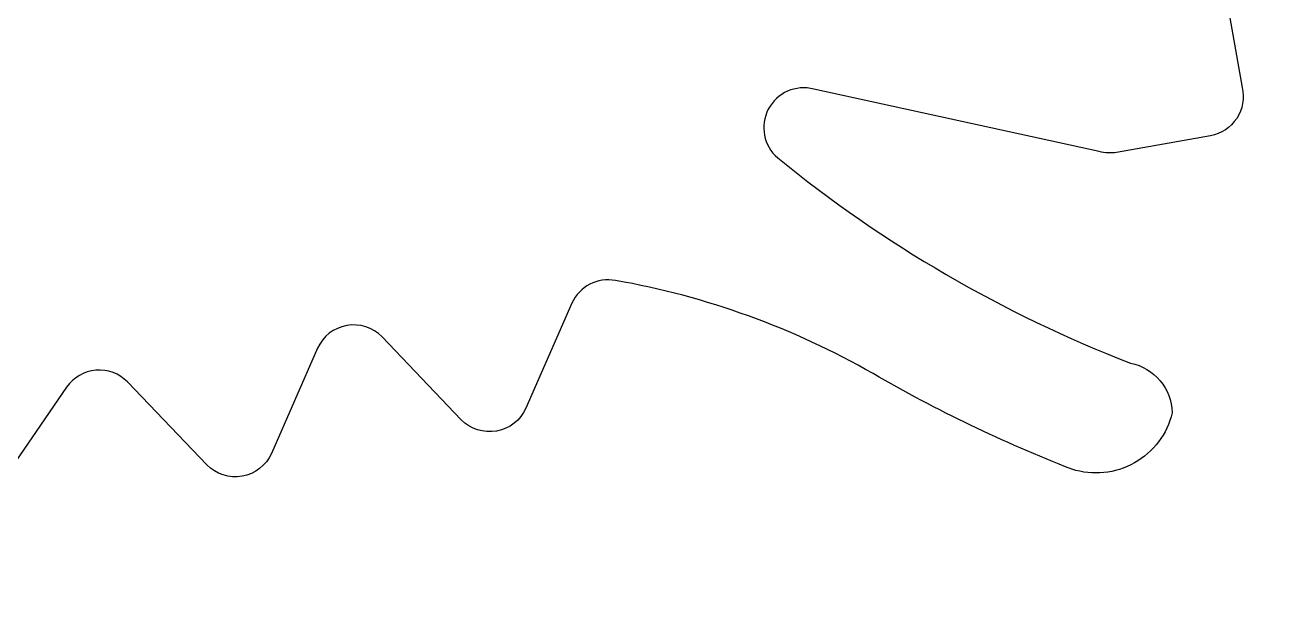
# Model space of a CAD drawing. Header units: millimetres. Extents: x -65527 to 8894748, y -37603 to 223697.
# Drawn here: x -29272.06 to -29262.4, y 101528.22 to 101532.62 of the extents above; entities that cross this region are included whole.
import ezdxf

# ---------------------------------------------------------------- set-up
doc = ezdxf.new("R2010")
doc.units = ezdxf.units.MM
doc.header["$LTSCALE"] = 10
doc.layers.add('Архитектура', color=251, linetype='Continuous')

msp = doc.modelspace()

# ---------------------------------------------------------------- linework, layer by layer
at = {"layer": 'Архитектура', "lineweight": 25, "transparency": 33554684}
msp.add_lwpolyline([(-29263.9778, 101539.222), (-29262.7224, 101532.139, -0.430028), (-29262.9662, 101531.7683), (-29263.6865, 101531.6406, -0.109814), (-29263.8183, 101531.6463), (-29266.0082, 101532.1249, 0.800036), (-29266.284, 101531.5981, 0.079083), (-29263.5793, 101530.0252, -0.348803), (-29263.2589, 101529.6441, -0.436125), (-29264.029, 101529.212, -0.038423), (-29265.5531, 101529.9445, 0.086853), (-29267.5285, 101530.6584, 0.346763), (-29267.8633, 101530.4844), (-29268.2158, 101529.6789, -0.527877), (-29268.7114, 101529.5911), (-29269.3193, 101530.2263, 0.527877), (-29269.8149, 101530.1385), (-29270.1674, 101529.333, -0.527877), (-29270.663, 101529.2452), (-29271.2709, 101529.8804, 0.469739), (-29271.7385, 101529.8418), (-29272.7947, 101528.3024, -0.667984)], format="xyb", dxfattribs=at)
msp.add_lwpolyline([(-29263.9778, 101539.222), (-29262.7224, 101532.139, -0.430028), (-29262.9662, 101531.7683), (-29263.6865, 101531.6406, -0.109814), (-29263.8183, 101531.6463), (-29266.0082, 101532.1249, 0.800036), (-29266.284, 101531.5981, 0.079083), (-29263.5793, 101530.0252, -0.348803), (-29263.2589, 101529.6441, -0.436125), (-29264.029, 101529.212, -0.038423), (-29265.5531, 101529.9445, 0.086853), (-29267.5285, 101530.6584, 0.346763), (-29267.8633, 101530.4844), (-29268.2158, 101529.6789, -0.527877), (-29268.7114, 101529.5911), (-29269.3193, 101530.2263, 0.527877), (-29269.8149, 101530.1385), (-29270.1674, 101529.333, -0.527877), (-29270.663, 101529.2452), (-29271.2709, 101529.8804, 0.469739), (-29271.7385, 101529.8418), (-29272.7947, 101528.3024, -0.667984)], format="xyb", dxfattribs=at)
msp.add_lwpolyline([(-29263.9778, 101539.222), (-29262.7224, 101532.139, -0.430028), (-29262.9662, 101531.7683), (-29263.6865, 101531.6406, -0.109814), (-29263.8183, 101531.6463), (-29266.0082, 101532.1249, 0.800036), (-29266.284, 101531.5981, 0.079083), (-29263.5793, 101530.0252, -0.348803), (-29263.2589, 101529.6441, -0.436125), (-29264.029, 101529.212, -0.038423), (-29265.5531, 101529.9445, 0.086853), (-29267.5285, 101530.6584, 0.346763), (-29267.8633, 101530.4844), (-29268.2158, 101529.6789, -0.527877), (-29268.7114, 101529.5911), (-29269.3193, 101530.2263, 0.527877), (-29269.8149, 101530.1385), (-29270.1674, 101529.333, -0.527877), (-29270.663, 101529.2452), (-29271.2709, 101529.8804, 0.469739), (-29271.7385, 101529.8418), (-29272.7947, 101528.3024, -0.667984)], format="xyb", dxfattribs=at)
msp.add_lwpolyline([(-29263.9778, 101539.222), (-29262.7224, 101532.139, -0.430028), (-29262.9662, 101531.7683), (-29263.6865, 101531.6406, -0.109814), (-29263.8183, 101531.6463), (-29266.0082, 101532.1249, 0.800036), (-29266.284, 101531.5981, 0.079083), (-29263.5793, 101530.0252, -0.348803), (-29263.2589, 101529.6441, -0.436125), (-29264.029, 101529.212, -0.038423), (-29265.5531, 101529.9445, 0.086853), (-29267.5285, 101530.6584, 0.346763), (-29267.8633, 101530.4844), (-29268.2158, 101529.6789, -0.527877), (-29268.7114, 101529.5911), (-29269.3193, 101530.2263, 0.527877), (-29269.8149, 101530.1385), (-29270.1674, 101529.333, -0.527877), (-29270.663, 101529.2452), (-29271.2709, 101529.8804, 0.469739), (-29271.7385, 101529.8418), (-29272.7947, 101528.3024, -0.667984)], format="xyb", dxfattribs=at)
msp.add_lwpolyline([(-29263.9778, 101539.222), (-29262.7224, 101532.139, -0.430028), (-29262.9662, 101531.7683), (-29263.6865, 101531.6406, -0.109814), (-29263.8183, 101531.6463), (-29266.0082, 101532.1249, 0.800036), (-29266.284, 101531.5981, 0.079083), (-29263.5793, 101530.0252, -0.348803), (-29263.2589, 101529.6441, -0.436125), (-29264.029, 101529.212, -0.038423), (-29265.5531, 101529.9445, 0.086853), (-29267.5285, 101530.6584, 0.346763), (-29267.8633, 101530.4844), (-29268.2158, 101529.6789, -0.527877), (-29268.7114, 101529.5911), (-29269.3193, 101530.2263, 0.527877), (-29269.8149, 101530.1385), (-29270.1674, 101529.333, -0.527877), (-29270.663, 101529.2452), (-29271.2709, 101529.8804, 0.469739), (-29271.7385, 101529.8418), (-29272.7947, 101528.3024, -0.667984)], format="xyb", dxfattribs=at)
msp.add_lwpolyline([(-29263.9778, 101539.222), (-29262.7224, 101532.139, -0.430028), (-29262.9662, 101531.7683), (-29263.6865, 101531.6406, -0.109814), (-29263.8183, 101531.6463), (-29266.0082, 101532.1249, 0.800036), (-29266.284, 101531.5981, 0.079083), (-29263.5793, 101530.0252, -0.348803), (-29263.2589, 101529.6441, -0.436125), (-29264.029, 101529.212, -0.038423), (-29265.5531, 101529.9445, 0.086853), (-29267.5285, 101530.6584, 0.346763), (-29267.8633, 101530.4844), (-29268.2158, 101529.6789, -0.527877), (-29268.7114, 101529.5911), (-29269.3193, 101530.2263, 0.527877), (-29269.8149, 101530.1385), (-29270.1674, 101529.333, -0.527877), (-29270.663, 101529.2452), (-29271.2709, 101529.8804, 0.469739), (-29271.7385, 101529.8418), (-29272.7947, 101528.3024, -0.667984)], format="xyb", dxfattribs=at)
msp.add_lwpolyline([(-29263.9778, 101539.222), (-29262.7224, 101532.139, -0.430028), (-29262.9662, 101531.7683), (-29263.6865, 101531.6406, -0.109814), (-29263.8183, 101531.6463), (-29266.0082, 101532.1249, 0.800036), (-29266.284, 101531.5981, 0.079083), (-29263.5793, 101530.0252, -0.348803), (-29263.2589, 101529.6441, -0.436125), (-29264.029, 101529.212, -0.038423), (-29265.5531, 101529.9445, 0.086853), (-29267.5285, 101530.6584, 0.346763), (-29267.8633, 101530.4844), (-29268.2158, 101529.6789, -0.527877), (-29268.7114, 101529.5911), (-29269.3193, 101530.2263, 0.527877), (-29269.8149, 101530.1385), (-29270.1674, 101529.333, -0.527877), (-29270.663, 101529.2452), (-29271.2709, 101529.8804, 0.469739), (-29271.7385, 101529.8418), (-29272.7947, 101528.3024, -0.667984)], format="xyb", dxfattribs=at)
msp.add_lwpolyline([(-29263.9778, 101539.222), (-29262.7224, 101532.139, -0.430028), (-29262.9662, 101531.7683), (-29263.6865, 101531.6406, -0.109814), (-29263.8183, 101531.6463), (-29266.0082, 101532.1249, 0.800036), (-29266.284, 101531.5981, 0.079083), (-29263.5793, 101530.0252, -0.348803), (-29263.2589, 101529.6441, -0.436125), (-29264.029, 101529.212, -0.038423), (-29265.5531, 101529.9445, 0.086853), (-29267.5285, 101530.6584, 0.346763), (-29267.8633, 101530.4844), (-29268.2158, 101529.6789, -0.527877), (-29268.7114, 101529.5911), (-29269.3193, 101530.2263, 0.527877), (-29269.8149, 101530.1385), (-29270.1674, 101529.333, -0.527877), (-29270.663, 101529.2452), (-29271.2709, 101529.8804, 0.469739), (-29271.7385, 101529.8418), (-29272.7947, 101528.3024, -0.667984)], format="xyb", dxfattribs=at)
msp.add_lwpolyline([(-29263.9778, 101539.222), (-29262.7224, 101532.139, -0.430028), (-29262.9662, 101531.7683), (-29263.6865, 101531.6406, -0.109814), (-29263.8183, 101531.6463), (-29266.0082, 101532.1249, 0.800036), (-29266.284, 101531.5981, 0.079083), (-29263.5793, 101530.0252, -0.348803), (-29263.2589, 101529.6441, -0.436125), (-29264.029, 101529.212, -0.038423), (-29265.5531, 101529.9445, 0.086853), (-29267.5285, 101530.6584, 0.346763), (-29267.8633, 101530.4844), (-29268.2158, 101529.6789, -0.527877), (-29268.7114, 101529.5911), (-29269.3193, 101530.2263, 0.527877), (-29269.8149, 101530.1385), (-29270.1674, 101529.333, -0.527877), (-29270.663, 101529.2452), (-29271.2709, 101529.8804, 0.469739), (-29271.7385, 101529.8418), (-29272.7947, 101528.3024, -0.667984)], format="xyb", dxfattribs=at)
msp.add_lwpolyline([(-29263.9778, 101539.222), (-29262.7224, 101532.139, -0.430028), (-29262.9662, 101531.7683), (-29263.6865, 101531.6406, -0.109814), (-29263.8183, 101531.6463), (-29266.0082, 101532.1249, 0.800036), (-29266.284, 101531.5981, 0.079083), (-29263.5793, 101530.0252, -0.348803), (-29263.2589, 101529.6441, -0.436125), (-29264.029, 101529.212, -0.038423), (-29265.5531, 101529.9445, 0.086853), (-29267.5285, 101530.6584, 0.346763), (-29267.8633, 101530.4844), (-29268.2158, 101529.6789, -0.527877), (-29268.7114, 101529.5911), (-29269.3193, 101530.2263, 0.527877), (-29269.8149, 101530.1385), (-29270.1674, 101529.333, -0.527877), (-29270.663, 101529.2452), (-29271.2709, 101529.8804, 0.469739), (-29271.7385, 101529.8418), (-29272.7947, 101528.3024, -0.667984)], format="xyb", dxfattribs=at)
msp.add_lwpolyline([(-29263.9778, 101539.222), (-29262.7224, 101532.139, -0.430028), (-29262.9662, 101531.7683), (-29263.6865, 101531.6406, -0.109814), (-29263.8183, 101531.6463), (-29266.0082, 101532.1249, 0.800036), (-29266.284, 101531.5981, 0.079083), (-29263.5793, 101530.0252, -0.348803), (-29263.2589, 101529.6441, -0.436125), (-29264.029, 101529.212, -0.038423), (-29265.5531, 101529.9445, 0.086853), (-29267.5285, 101530.6584, 0.346763), (-29267.8633, 101530.4844), (-29268.2158, 101529.6789, -0.527877), (-29268.7114, 101529.5911), (-29269.3193, 101530.2263, 0.527877), (-29269.8149, 101530.1385), (-29270.1674, 101529.333, -0.527877), (-29270.663, 101529.2452), (-29271.2709, 101529.8804, 0.469739), (-29271.7385, 101529.8418), (-29272.7947, 101528.3024, -0.667984)], format="xyb", dxfattribs=at)
msp.add_lwpolyline([(-29263.9778, 101539.222), (-29262.7224, 101532.139, -0.430028), (-29262.9662, 101531.7683), (-29263.6865, 101531.6406, -0.109814), (-29263.8183, 101531.6463), (-29266.0082, 101532.1249, 0.800036), (-29266.284, 101531.5981, 0.079083), (-29263.5793, 101530.0252, -0.348803), (-29263.2589, 101529.6441, -0.436125), (-29264.029, 101529.212, -0.038423), (-29265.5531, 101529.9445, 0.086853), (-29267.5285, 101530.6584, 0.346763), (-29267.8633, 101530.4844), (-29268.2158, 101529.6789, -0.527877), (-29268.7114, 101529.5911), (-29269.3193, 101530.2263, 0.527877), (-29269.8149, 101530.1385), (-29270.1674, 101529.333, -0.527877), (-29270.663, 101529.2452), (-29271.2709, 101529.8804, 0.469739), (-29271.7385, 101529.8418), (-29272.7947, 101528.3024, -0.667984)], format="xyb", dxfattribs=at)
msp.add_lwpolyline([(-29263.9778, 101539.222), (-29262.7224, 101532.139, -0.430028), (-29262.9662, 101531.7683), (-29263.6865, 101531.6406, -0.109814), (-29263.8183, 101531.6463), (-29266.0082, 101532.1249, 0.800036), (-29266.284, 101531.5981, 0.079083), (-29263.5793, 101530.0252, -0.348803), (-29263.2589, 101529.6441, -0.436125), (-29264.029, 101529.212, -0.038423), (-29265.5531, 101529.9445, 0.086853), (-29267.5285, 101530.6584, 0.346763), (-29267.8633, 101530.4844), (-29268.2158, 101529.6789, -0.527877), (-29268.7114, 101529.5911), (-29269.3193, 101530.2263, 0.527877), (-29269.8149, 101530.1385), (-29270.1674, 101529.333, -0.527877), (-29270.663, 101529.2452), (-29271.2709, 101529.8804, 0.469739), (-29271.7385, 101529.8418), (-29272.7947, 101528.3024, -0.667984)], format="xyb", dxfattribs=at)
msp.add_lwpolyline([(-29263.9778, 101539.222), (-29262.7224, 101532.139, -0.430028), (-29262.9662, 101531.7683), (-29263.6865, 101531.6406, -0.109814), (-29263.8183, 101531.6463), (-29266.0082, 101532.1249, 0.800036), (-29266.284, 101531.5981, 0.079083), (-29263.5793, 101530.0252, -0.348803), (-29263.2589, 101529.6441, -0.436125), (-29264.029, 101529.212, -0.038423), (-29265.5531, 101529.9445, 0.086853), (-29267.5285, 101530.6584, 0.346763), (-29267.8633, 101530.4844), (-29268.2158, 101529.6789, -0.527877), (-29268.7114, 101529.5911), (-29269.3193, 101530.2263, 0.527877), (-29269.8149, 101530.1385), (-29270.1674, 101529.333, -0.527877), (-29270.663, 101529.2452), (-29271.2709, 101529.8804, 0.469739), (-29271.7385, 101529.8418), (-29272.7947, 101528.3024, -0.667984)], format="xyb", dxfattribs=at)
msp.add_lwpolyline([(-29263.9778, 101539.222), (-29262.7224, 101532.139, -0.430028), (-29262.9662, 101531.7683), (-29263.6865, 101531.6406, -0.109814), (-29263.8183, 101531.6463), (-29266.0082, 101532.1249, 0.800036), (-29266.284, 101531.5981, 0.079083), (-29263.5793, 101530.0252, -0.348803), (-29263.2589, 101529.6441, -0.436125), (-29264.029, 101529.212, -0.038423), (-29265.5531, 101529.9445, 0.086853), (-29267.5285, 101530.6584, 0.346763), (-29267.8633, 101530.4844), (-29268.2158, 101529.6789, -0.527877), (-29268.7114, 101529.5911), (-29269.3193, 101530.2263, 0.527877), (-29269.8149, 101530.1385), (-29270.1674, 101529.333, -0.527877), (-29270.663, 101529.2452), (-29271.2709, 101529.8804, 0.469739), (-29271.7385, 101529.8418), (-29272.7947, 101528.3024, -0.667984)], format="xyb", dxfattribs=at)
msp.add_lwpolyline([(-29263.9778, 101539.222), (-29262.7224, 101532.139, -0.430028), (-29262.9662, 101531.7683), (-29263.6865, 101531.6406, -0.109814), (-29263.8183, 101531.6463), (-29266.0082, 101532.1249, 0.800036), (-29266.284, 101531.5981, 0.079083), (-29263.5793, 101530.0252, -0.348803), (-29263.2589, 101529.6441, -0.436125), (-29264.029, 101529.212, -0.038423), (-29265.5531, 101529.9445, 0.086853), (-29267.5285, 101530.6584, 0.346763), (-29267.8633, 101530.4844), (-29268.2158, 101529.6789, -0.527877), (-29268.7114, 101529.5911), (-29269.3193, 101530.2263, 0.527877), (-29269.8149, 101530.1385), (-29270.1674, 101529.333, -0.527877), (-29270.663, 101529.2452), (-29271.2709, 101529.8804, 0.469739), (-29271.7385, 101529.8418), (-29272.7947, 101528.3024, -0.667984)], format="xyb", dxfattribs=at)
msp.add_lwpolyline([(-29263.9778, 101539.222), (-29262.7224, 101532.139, -0.430028), (-29262.9662, 101531.7683), (-29263.6865, 101531.6406, -0.109814), (-29263.8183, 101531.6463), (-29266.0082, 101532.1249, 0.800036), (-29266.284, 101531.5981, 0.079083), (-29263.5793, 101530.0252, -0.348803), (-29263.2589, 101529.6441, -0.436125), (-29264.029, 101529.212, -0.038423), (-29265.5531, 101529.9445, 0.086853), (-29267.5285, 101530.6584, 0.346763), (-29267.8633, 101530.4844), (-29268.2158, 101529.6789, -0.527877), (-29268.7114, 101529.5911), (-29269.3193, 101530.2263, 0.527877), (-29269.8149, 101530.1385), (-29270.1674, 101529.333, -0.527877), (-29270.663, 101529.2452), (-29271.2709, 101529.8804, 0.469739), (-29271.7385, 101529.8418), (-29272.7947, 101528.3024, -0.667984)], format="xyb", dxfattribs=at)
msp.add_lwpolyline([(-29263.9778, 101539.222), (-29262.7224, 101532.139, -0.430028), (-29262.9662, 101531.7683), (-29263.6865, 101531.6406, -0.109814), (-29263.8183, 101531.6463), (-29266.0082, 101532.1249, 0.800036), (-29266.284, 101531.5981, 0.079083), (-29263.5793, 101530.0252, -0.348803), (-29263.2589, 101529.6441, -0.436125), (-29264.029, 101529.212, -0.038423), (-29265.5531, 101529.9445, 0.086853), (-29267.5285, 101530.6584, 0.346763), (-29267.8633, 101530.4844), (-29268.2158, 101529.6789, -0.527877), (-29268.7114, 101529.5911), (-29269.3193, 101530.2263, 0.527877), (-29269.8149, 101530.1385), (-29270.1674, 101529.333, -0.527877), (-29270.663, 101529.2452), (-29271.2709, 101529.8804, 0.469739), (-29271.7385, 101529.8418), (-29272.7947, 101528.3024, -0.667984)], format="xyb", dxfattribs=at)
msp.add_lwpolyline([(-29263.9778, 101539.222), (-29262.7224, 101532.139, -0.430028), (-29262.9662, 101531.7683), (-29263.6865, 101531.6406, -0.109814), (-29263.8183, 101531.6463), (-29266.0082, 101532.1249, 0.800036), (-29266.284, 101531.5981, 0.079083), (-29263.5793, 101530.0252, -0.348803), (-29263.2589, 101529.6441, -0.436125), (-29264.029, 101529.212, -0.038423), (-29265.5531, 101529.9445, 0.086853), (-29267.5285, 101530.6584, 0.346763), (-29267.8633, 101530.4844), (-29268.2158, 101529.6789, -0.527877), (-29268.7114, 101529.5911), (-29269.3193, 101530.2263, 0.527877), (-29269.8149, 101530.1385), (-29270.1674, 101529.333, -0.527877), (-29270.663, 101529.2452), (-29271.2709, 101529.8804, 0.469739), (-29271.7385, 101529.8418), (-29272.7947, 101528.3024, -0.667984)], format="xyb", dxfattribs=at)
msp.add_lwpolyline([(-29263.9778, 101539.222), (-29262.7224, 101532.139, -0.430028), (-29262.9662, 101531.7683), (-29263.6865, 101531.6406, -0.109814), (-29263.8183, 101531.6463), (-29266.0082, 101532.1249, 0.800036), (-29266.284, 101531.5981, 0.079083), (-29263.5793, 101530.0252, -0.348803), (-29263.2589, 101529.6441, -0.436125), (-29264.029, 101529.212, -0.038423), (-29265.5531, 101529.9445, 0.086853), (-29267.5285, 101530.6584, 0.346763), (-29267.8633, 101530.4844), (-29268.2158, 101529.6789, -0.527877), (-29268.7114, 101529.5911), (-29269.3193, 101530.2263, 0.527877), (-29269.8149, 101530.1385), (-29270.1674, 101529.333, -0.527877), (-29270.663, 101529.2452), (-29271.2709, 101529.8804, 0.469739), (-29271.7385, 101529.8418), (-29272.7947, 101528.3024, -0.667984)], format="xyb", dxfattribs=at)
msp.add_lwpolyline([(-29263.9778, 101539.222), (-29262.7224, 101532.139, -0.430028), (-29262.9662, 101531.7683), (-29263.6865, 101531.6406, -0.109814), (-29263.8183, 101531.6463), (-29266.0082, 101532.1249, 0.800036), (-29266.284, 101531.5981, 0.079083), (-29263.5793, 101530.0252, -0.348803), (-29263.2589, 101529.6441, -0.436125), (-29264.029, 101529.212, -0.038423), (-29265.5531, 101529.9445, 0.086853), (-29267.5285, 101530.6584, 0.346763), (-29267.8633, 101530.4844), (-29268.2158, 101529.6789, -0.527877), (-29268.7114, 101529.5911), (-29269.3193, 101530.2263, 0.527877), (-29269.8149, 101530.1385), (-29270.1674, 101529.333, -0.527877), (-29270.663, 101529.2452), (-29271.2709, 101529.8804, 0.469739), (-29271.7385, 101529.8418), (-29272.7947, 101528.3024, -0.667984)], format="xyb", dxfattribs=at)
msp.add_lwpolyline([(-29263.9778, 101539.222), (-29262.7224, 101532.139, -0.430028), (-29262.9662, 101531.7683), (-29263.6865, 101531.6406, -0.109814), (-29263.8183, 101531.6463), (-29266.0082, 101532.1249, 0.800036), (-29266.284, 101531.5981, 0.079083), (-29263.5793, 101530.0252, -0.348803), (-29263.2589, 101529.6441, -0.436125), (-29264.029, 101529.212, -0.038423), (-29265.5531, 101529.9445, 0.086853), (-29267.5285, 101530.6584, 0.346763), (-29267.8633, 101530.4844), (-29268.2158, 101529.6789, -0.527877), (-29268.7114, 101529.5911), (-29269.3193, 101530.2263, 0.527877), (-29269.8149, 101530.1385), (-29270.1674, 101529.333, -0.527877), (-29270.663, 101529.2452), (-29271.2709, 101529.8804, 0.469739), (-29271.7385, 101529.8418), (-29272.7947, 101528.3024, -0.667984)], format="xyb", dxfattribs=at)
msp.add_lwpolyline([(-29263.9778, 101539.222), (-29262.7224, 101532.139, -0.430028), (-29262.9662, 101531.7683), (-29263.6865, 101531.6406, -0.109814), (-29263.8183, 101531.6463), (-29266.0082, 101532.1249, 0.800036), (-29266.284, 101531.5981, 0.079083), (-29263.5793, 101530.0252, -0.348803), (-29263.2589, 101529.6441, -0.436125), (-29264.029, 101529.212, -0.038423), (-29265.5531, 101529.9445, 0.086853), (-29267.5285, 101530.6584, 0.346763), (-29267.8633, 101530.4844), (-29268.2158, 101529.6789, -0.527877), (-29268.7114, 101529.5911), (-29269.3193, 101530.2263, 0.527877), (-29269.8149, 101530.1385), (-29270.1674, 101529.333, -0.527877), (-29270.663, 101529.2452), (-29271.2709, 101529.8804, 0.469739), (-29271.7385, 101529.8418), (-29272.7947, 101528.3024, -0.667984)], format="xyb", dxfattribs=at)
msp.add_lwpolyline([(-29263.9778, 101539.222), (-29262.7224, 101532.139, -0.430028), (-29262.9662, 101531.7683), (-29263.6865, 101531.6406, -0.109814), (-29263.8183, 101531.6463), (-29266.0082, 101532.1249, 0.800036), (-29266.284, 101531.5981, 0.079083), (-29263.5793, 101530.0252, -0.348803), (-29263.2589, 101529.6441, -0.436125), (-29264.029, 101529.212, -0.038423), (-29265.5531, 101529.9445, 0.086853), (-29267.5285, 101530.6584, 0.346763), (-29267.8633, 101530.4844), (-29268.2158, 101529.6789, -0.527877), (-29268.7114, 101529.5911), (-29269.3193, 101530.2263, 0.527877), (-29269.8149, 101530.1385), (-29270.1674, 101529.333, -0.527877), (-29270.663, 101529.2452), (-29271.2709, 101529.8804, 0.469739), (-29271.7385, 101529.8418), (-29272.7947, 101528.3024, -0.667984)], format="xyb", dxfattribs=at)
msp.add_lwpolyline([(-29263.9778, 101539.222), (-29262.7224, 101532.139, -0.430028), (-29262.9662, 101531.7683), (-29263.6865, 101531.6406, -0.109814), (-29263.8183, 101531.6463), (-29266.0082, 101532.1249, 0.800036), (-29266.284, 101531.5981, 0.079083), (-29263.5793, 101530.0252, -0.348803), (-29263.2589, 101529.6441, -0.436125), (-29264.029, 101529.212, -0.038423), (-29265.5531, 101529.9445, 0.086853), (-29267.5285, 101530.6584, 0.346763), (-29267.8633, 101530.4844), (-29268.2158, 101529.6789, -0.527877), (-29268.7114, 101529.5911), (-29269.3193, 101530.2263, 0.527877), (-29269.8149, 101530.1385), (-29270.1674, 101529.333, -0.527877), (-29270.663, 101529.2452), (-29271.2709, 101529.8804, 0.469739), (-29271.7385, 101529.8418), (-29272.7947, 101528.3024, -0.667984)], format="xyb", dxfattribs=at)
msp.add_lwpolyline([(-29263.9778, 101539.222), (-29262.7224, 101532.139, -0.430028), (-29262.9662, 101531.7683), (-29263.6865, 101531.6406, -0.109814), (-29263.8183, 101531.6463), (-29266.0082, 101532.1249, 0.800036), (-29266.284, 101531.5981, 0.079083), (-29263.5793, 101530.0252, -0.348803), (-29263.2589, 101529.6441, -0.436125), (-29264.029, 101529.212, -0.038423), (-29265.5531, 101529.9445, 0.086853), (-29267.5285, 101530.6584, 0.346763), (-29267.8633, 101530.4844), (-29268.2158, 101529.6789, -0.527877), (-29268.7114, 101529.5911), (-29269.3193, 101530.2263, 0.527877), (-29269.8149, 101530.1385), (-29270.1674, 101529.333, -0.527877), (-29270.663, 101529.2452), (-29271.2709, 101529.8804, 0.469739), (-29271.7385, 101529.8418), (-29272.7947, 101528.3024, -0.667984)], format="xyb", dxfattribs=at)
msp.add_lwpolyline([(-29263.9778, 101539.222), (-29262.7224, 101532.139, -0.430028), (-29262.9662, 101531.7683), (-29263.6865, 101531.6406, -0.109814), (-29263.8183, 101531.6463), (-29266.0082, 101532.1249, 0.800036), (-29266.284, 101531.5981, 0.079083), (-29263.5793, 101530.0252, -0.348803), (-29263.2589, 101529.6441, -0.436125), (-29264.029, 101529.212, -0.038423), (-29265.5531, 101529.9445, 0.086853), (-29267.5285, 101530.6584, 0.346763), (-29267.8633, 101530.4844), (-29268.2158, 101529.6789, -0.527877), (-29268.7114, 101529.5911), (-29269.3193, 101530.2263, 0.527877), (-29269.8149, 101530.1385), (-29270.1674, 101529.333, -0.527877), (-29270.663, 101529.2452), (-29271.2709, 101529.8804, 0.469739), (-29271.7385, 101529.8418), (-29272.7947, 101528.3024, -0.667984)], format="xyb", dxfattribs=at)
msp.add_lwpolyline([(-29263.9778, 101539.222), (-29262.7224, 101532.139, -0.430028), (-29262.9662, 101531.7683), (-29263.6865, 101531.6406, -0.109814), (-29263.8183, 101531.6463), (-29266.0082, 101532.1249, 0.800036), (-29266.284, 101531.5981, 0.079083), (-29263.5793, 101530.0252, -0.348803), (-29263.2589, 101529.6441, -0.436125), (-29264.029, 101529.212, -0.038423), (-29265.5531, 101529.9445, 0.086853), (-29267.5285, 101530.6584, 0.346763), (-29267.8633, 101530.4844), (-29268.2158, 101529.6789, -0.527877), (-29268.7114, 101529.5911), (-29269.3193, 101530.2263, 0.527877), (-29269.8149, 101530.1385), (-29270.1674, 101529.333, -0.527877), (-29270.663, 101529.2452), (-29271.2709, 101529.8804, 0.469739), (-29271.7385, 101529.8418), (-29272.7947, 101528.3024, -0.667984)], format="xyb", dxfattribs=at)
msp.add_lwpolyline([(-29263.9778, 101539.222), (-29262.7224, 101532.139, -0.430028), (-29262.9662, 101531.7683), (-29263.6865, 101531.6406, -0.109814), (-29263.8183, 101531.6463), (-29266.0082, 101532.1249, 0.800036), (-29266.284, 101531.5981, 0.079083), (-29263.5793, 101530.0252, -0.348803), (-29263.2589, 101529.6441, -0.436125), (-29264.029, 101529.212, -0.038423), (-29265.5531, 101529.9445, 0.086853), (-29267.5285, 101530.6584, 0.346763), (-29267.8633, 101530.4844), (-29268.2158, 101529.6789, -0.527877), (-29268.7114, 101529.5911), (-29269.3193, 101530.2263, 0.527877), (-29269.8149, 101530.1385), (-29270.1674, 101529.333, -0.527877), (-29270.663, 101529.2452), (-29271.2709, 101529.8804, 0.469739), (-29271.7385, 101529.8418), (-29272.7947, 101528.3024, -0.667984)], format="xyb", dxfattribs=at)
msp.add_lwpolyline([(-29263.9778, 101539.222), (-29262.7224, 101532.139, -0.430028), (-29262.9662, 101531.7683), (-29263.6865, 101531.6406, -0.109814), (-29263.8183, 101531.6463), (-29266.0082, 101532.1249, 0.800036), (-29266.284, 101531.5981, 0.079083), (-29263.5793, 101530.0252, -0.348803), (-29263.2589, 101529.6441, -0.436125), (-29264.029, 101529.212, -0.038423), (-29265.5531, 101529.9445, 0.086853), (-29267.5285, 101530.6584, 0.346763), (-29267.8633, 101530.4844), (-29268.2158, 101529.6789, -0.527877), (-29268.7114, 101529.5911), (-29269.3193, 101530.2263, 0.527877), (-29269.8149, 101530.1385), (-29270.1674, 101529.333, -0.527877), (-29270.663, 101529.2452), (-29271.2709, 101529.8804, 0.469739), (-29271.7385, 101529.8418), (-29272.7947, 101528.3024, -0.667984)], format="xyb", dxfattribs=at)
msp.add_lwpolyline([(-29263.9778, 101539.222), (-29262.7224, 101532.139, -0.430028), (-29262.9662, 101531.7683), (-29263.6865, 101531.6406, -0.109814), (-29263.8183, 101531.6463), (-29266.0082, 101532.1249, 0.800036), (-29266.284, 101531.5981, 0.079083), (-29263.5793, 101530.0252, -0.348803), (-29263.2589, 101529.6441, -0.436125), (-29264.029, 101529.212, -0.038423), (-29265.5531, 101529.9445, 0.086853), (-29267.5285, 101530.6584, 0.346763), (-29267.8633, 101530.4844), (-29268.2158, 101529.6789, -0.527877), (-29268.7114, 101529.5911), (-29269.3193, 101530.2263, 0.527877), (-29269.8149, 101530.1385), (-29270.1674, 101529.333, -0.527877), (-29270.663, 101529.2452), (-29271.2709, 101529.8804, 0.469739), (-29271.7385, 101529.8418), (-29272.7947, 101528.3024, -0.667984)], format="xyb", dxfattribs=at)
msp.add_lwpolyline([(-29263.9778, 101539.222), (-29262.7224, 101532.139, -0.430028), (-29262.9662, 101531.7683), (-29263.6865, 101531.6406, -0.109814), (-29263.8183, 101531.6463), (-29266.0082, 101532.1249, 0.800036), (-29266.284, 101531.5981, 0.079083), (-29263.5793, 101530.0252, -0.348803), (-29263.2589, 101529.6441, -0.436125), (-29264.029, 101529.212, -0.038423), (-29265.5531, 101529.9445, 0.086853), (-29267.5285, 101530.6584, 0.346763), (-29267.8633, 101530.4844), (-29268.2158, 101529.6789, -0.527877), (-29268.7114, 101529.5911), (-29269.3193, 101530.2263, 0.527877), (-29269.8149, 101530.1385), (-29270.1674, 101529.333, -0.527877), (-29270.663, 101529.2452), (-29271.2709, 101529.8804, 0.469739), (-29271.7385, 101529.8418), (-29272.7947, 101528.3024, -0.667984)], format="xyb", dxfattribs=at)
msp.add_lwpolyline([(-29263.9778, 101539.222), (-29262.7224, 101532.139, -0.430028), (-29262.9662, 101531.7683), (-29263.6865, 101531.6406, -0.109814), (-29263.8183, 101531.6463), (-29266.0082, 101532.1249, 0.800036), (-29266.284, 101531.5981, 0.079083), (-29263.5793, 101530.0252, -0.348803), (-29263.2589, 101529.6441, -0.436125), (-29264.029, 101529.212, -0.038423), (-29265.5531, 101529.9445, 0.086853), (-29267.5285, 101530.6584, 0.346763), (-29267.8633, 101530.4844), (-29268.2158, 101529.6789, -0.527877), (-29268.7114, 101529.5911), (-29269.3193, 101530.2263, 0.527877), (-29269.8149, 101530.1385), (-29270.1674, 101529.333, -0.527877), (-29270.663, 101529.2452), (-29271.2709, 101529.8804, 0.469739), (-29271.7385, 101529.8418), (-29272.7947, 101528.3024, -0.667984)], format="xyb", dxfattribs=at)
msp.add_lwpolyline([(-29263.9778, 101539.222), (-29262.7224, 101532.139, -0.430028), (-29262.9662, 101531.7683), (-29263.6865, 101531.6406, -0.109814), (-29263.8183, 101531.6463), (-29266.0082, 101532.1249, 0.800036), (-29266.284, 101531.5981, 0.079083), (-29263.5793, 101530.0252, -0.348803), (-29263.2589, 101529.6441, -0.436125), (-29264.029, 101529.212, -0.038423), (-29265.5531, 101529.9445, 0.086853), (-29267.5285, 101530.6584, 0.346763), (-29267.8633, 101530.4844), (-29268.2158, 101529.6789, -0.527877), (-29268.7114, 101529.5911), (-29269.3193, 101530.2263, 0.527877), (-29269.8149, 101530.1385), (-29270.1674, 101529.333, -0.527877), (-29270.663, 101529.2452), (-29271.2709, 101529.8804, 0.469739), (-29271.7385, 101529.8418), (-29272.7947, 101528.3024, -0.667984)], format="xyb", dxfattribs=at)
msp.add_lwpolyline([(-29263.9778, 101539.222), (-29262.7224, 101532.139, -0.430028), (-29262.9662, 101531.7683), (-29263.6865, 101531.6406, -0.109814), (-29263.8183, 101531.6463), (-29266.0082, 101532.1249, 0.800036), (-29266.284, 101531.5981, 0.079083), (-29263.5793, 101530.0252, -0.348803), (-29263.2589, 101529.6441, -0.436125), (-29264.029, 101529.212, -0.038423), (-29265.5531, 101529.9445, 0.086853), (-29267.5285, 101530.6584, 0.346763), (-29267.8633, 101530.4844), (-29268.2158, 101529.6789, -0.527877), (-29268.7114, 101529.5911), (-29269.3193, 101530.2263, 0.527877), (-29269.8149, 101530.1385), (-29270.1674, 101529.333, -0.527877), (-29270.663, 101529.2452), (-29271.2709, 101529.8804, 0.469739), (-29271.7385, 101529.8418), (-29272.7947, 101528.3024, -0.667984)], format="xyb", dxfattribs=at)
msp.add_lwpolyline([(-29263.9778, 101539.222), (-29262.7224, 101532.139, -0.430028), (-29262.9662, 101531.7683), (-29263.6865, 101531.6406, -0.109814), (-29263.8183, 101531.6463), (-29266.0082, 101532.1249, 0.800036), (-29266.284, 101531.5981, 0.079083), (-29263.5793, 101530.0252, -0.348803), (-29263.2589, 101529.6441, -0.436125), (-29264.029, 101529.212, -0.038423), (-29265.5531, 101529.9445, 0.086853), (-29267.5285, 101530.6584, 0.346763), (-29267.8633, 101530.4844), (-29268.2158, 101529.6789, -0.527877), (-29268.7114, 101529.5911), (-29269.3193, 101530.2263, 0.527877), (-29269.8149, 101530.1385), (-29270.1674, 101529.333, -0.527877), (-29270.663, 101529.2452), (-29271.2709, 101529.8804, 0.469739), (-29271.7385, 101529.8418), (-29272.7947, 101528.3024, -0.667984)], format="xyb", dxfattribs=at)
msp.add_lwpolyline([(-29263.9778, 101539.222), (-29262.7224, 101532.139, -0.430028), (-29262.9662, 101531.7683), (-29263.6865, 101531.6406, -0.109814), (-29263.8183, 101531.6463), (-29266.0082, 101532.1249, 0.800036), (-29266.284, 101531.5981, 0.079083), (-29263.5793, 101530.0252, -0.348803), (-29263.2589, 101529.6441, -0.436125), (-29264.029, 101529.212, -0.038423), (-29265.5531, 101529.9445, 0.086853), (-29267.5285, 101530.6584, 0.346763), (-29267.8633, 101530.4844), (-29268.2158, 101529.6789, -0.527877), (-29268.7114, 101529.5911), (-29269.3193, 101530.2263, 0.527877), (-29269.8149, 101530.1385), (-29270.1674, 101529.333, -0.527877), (-29270.663, 101529.2452), (-29271.2709, 101529.8804, 0.469739), (-29271.7385, 101529.8418), (-29272.7947, 101528.3024, -0.667984)], format="xyb", dxfattribs=at)
msp.add_lwpolyline([(-29263.9778, 101539.222), (-29262.7224, 101532.139, -0.430028), (-29262.9662, 101531.7683), (-29263.6865, 101531.6406, -0.109814), (-29263.8183, 101531.6463), (-29266.0082, 101532.1249, 0.800036), (-29266.284, 101531.5981, 0.079083), (-29263.5793, 101530.0252, -0.348803), (-29263.2589, 101529.6441, -0.436125), (-29264.029, 101529.212, -0.038423), (-29265.5531, 101529.9445, 0.086853), (-29267.5285, 101530.6584, 0.346763), (-29267.8633, 101530.4844), (-29268.2158, 101529.6789, -0.527877), (-29268.7114, 101529.5911), (-29269.3193, 101530.2263, 0.527877), (-29269.8149, 101530.1385), (-29270.1674, 101529.333, -0.527877), (-29270.663, 101529.2452), (-29271.2709, 101529.8804, 0.469739), (-29271.7385, 101529.8418), (-29272.7947, 101528.3024, -0.667984)], format="xyb", dxfattribs=at)
msp.add_lwpolyline([(-29263.9778, 101539.222), (-29262.7224, 101532.139, -0.430028), (-29262.9662, 101531.7683), (-29263.6865, 101531.6406, -0.109814), (-29263.8183, 101531.6463), (-29266.0082, 101532.1249, 0.800036), (-29266.284, 101531.5981, 0.079083), (-29263.5793, 101530.0252, -0.348803), (-29263.2589, 101529.6441, -0.436125), (-29264.029, 101529.212, -0.038423), (-29265.5531, 101529.9445, 0.086853), (-29267.5285, 101530.6584, 0.346763), (-29267.8633, 101530.4844), (-29268.2158, 101529.6789, -0.527877), (-29268.7114, 101529.5911), (-29269.3193, 101530.2263, 0.527877), (-29269.8149, 101530.1385), (-29270.1674, 101529.333, -0.527877), (-29270.663, 101529.2452), (-29271.2709, 101529.8804, 0.469739), (-29271.7385, 101529.8418), (-29272.7947, 101528.3024, -0.667984)], format="xyb", dxfattribs=at)
msp.add_lwpolyline([(-29263.9778, 101539.222), (-29262.7224, 101532.139, -0.430028), (-29262.9662, 101531.7683), (-29263.6865, 101531.6406, -0.109814), (-29263.8183, 101531.6463), (-29266.0082, 101532.1249, 0.800036), (-29266.284, 101531.5981, 0.079083), (-29263.5793, 101530.0252, -0.348803), (-29263.2589, 101529.6441, -0.436125), (-29264.029, 101529.212, -0.038423), (-29265.5531, 101529.9445, 0.086853), (-29267.5285, 101530.6584, 0.346763), (-29267.8633, 101530.4844), (-29268.2158, 101529.6789, -0.527877), (-29268.7114, 101529.5911), (-29269.3193, 101530.2263, 0.527877), (-29269.8149, 101530.1385), (-29270.1674, 101529.333, -0.527877), (-29270.663, 101529.2452), (-29271.2709, 101529.8804, 0.469739), (-29271.7385, 101529.8418), (-29272.7947, 101528.3024, -0.667984)], format="xyb", dxfattribs=at)
msp.add_lwpolyline([(-29263.9778, 101539.222), (-29262.7224, 101532.139, -0.430028), (-29262.9662, 101531.7683), (-29263.6865, 101531.6406, -0.109814), (-29263.8183, 101531.6463), (-29266.0082, 101532.1249, 0.800036), (-29266.284, 101531.5981, 0.079083), (-29263.5793, 101530.0252, -0.348803), (-29263.2589, 101529.6441, -0.436125), (-29264.029, 101529.212, -0.038423), (-29265.5531, 101529.9445, 0.086853), (-29267.5285, 101530.6584, 0.346763), (-29267.8633, 101530.4844), (-29268.2158, 101529.6789, -0.527877), (-29268.7114, 101529.5911), (-29269.3193, 101530.2263, 0.527877), (-29269.8149, 101530.1385), (-29270.1674, 101529.333, -0.527877), (-29270.663, 101529.2452), (-29271.2709, 101529.8804, 0.469739), (-29271.7385, 101529.8418), (-29272.7947, 101528.3024, -0.667984)], format="xyb", dxfattribs=at)
msp.add_lwpolyline([(-29263.9778, 101539.222), (-29262.7224, 101532.139, -0.430028), (-29262.9662, 101531.7683), (-29263.6865, 101531.6406, -0.109814), (-29263.8183, 101531.6463), (-29266.0082, 101532.1249, 0.800036), (-29266.284, 101531.5981, 0.079083), (-29263.5793, 101530.0252, -0.348803), (-29263.2589, 101529.6441, -0.436125), (-29264.029, 101529.212, -0.038423), (-29265.5531, 101529.9445, 0.086853), (-29267.5285, 101530.6584, 0.346763), (-29267.8633, 101530.4844), (-29268.2158, 101529.6789, -0.527877), (-29268.7114, 101529.5911), (-29269.3193, 101530.2263, 0.527877), (-29269.8149, 101530.1385), (-29270.1674, 101529.333, -0.527877), (-29270.663, 101529.2452), (-29271.2709, 101529.8804, 0.469739), (-29271.7385, 101529.8418), (-29272.7947, 101528.3024, -0.667984)], format="xyb", dxfattribs=at)
msp.add_lwpolyline([(-29263.9778, 101539.222), (-29262.7224, 101532.139, -0.430028), (-29262.9662, 101531.7683), (-29263.6865, 101531.6406, -0.109814), (-29263.8183, 101531.6463), (-29266.0082, 101532.1249, 0.800036), (-29266.284, 101531.5981, 0.079083), (-29263.5793, 101530.0252, -0.348803), (-29263.2589, 101529.6441, -0.436125), (-29264.029, 101529.212, -0.038423), (-29265.5531, 101529.9445, 0.086853), (-29267.5285, 101530.6584, 0.346763), (-29267.8633, 101530.4844), (-29268.2158, 101529.6789, -0.527877), (-29268.7114, 101529.5911), (-29269.3193, 101530.2263, 0.527877), (-29269.8149, 101530.1385), (-29270.1674, 101529.333, -0.527877), (-29270.663, 101529.2452), (-29271.2709, 101529.8804, 0.469739), (-29271.7385, 101529.8418), (-29272.7947, 101528.3024, -0.667984)], format="xyb", dxfattribs=at)
msp.add_lwpolyline([(-29263.9778, 101539.222), (-29262.7224, 101532.139, -0.430028), (-29262.9662, 101531.7683), (-29263.6865, 101531.6406, -0.109814), (-29263.8183, 101531.6463), (-29266.0082, 101532.1249, 0.800036), (-29266.284, 101531.5981, 0.079083), (-29263.5793, 101530.0252, -0.348803), (-29263.2589, 101529.6441, -0.436125), (-29264.029, 101529.212, -0.038423), (-29265.5531, 101529.9445, 0.086853), (-29267.5285, 101530.6584, 0.346763), (-29267.8633, 101530.4844), (-29268.2158, 101529.6789, -0.527877), (-29268.7114, 101529.5911), (-29269.3193, 101530.2263, 0.527877), (-29269.8149, 101530.1385), (-29270.1674, 101529.333, -0.527877), (-29270.663, 101529.2452), (-29271.2709, 101529.8804, 0.469739), (-29271.7385, 101529.8418), (-29272.7947, 101528.3024, -0.667984)], format="xyb", dxfattribs=at)
msp.add_lwpolyline([(-29263.9778, 101539.222), (-29262.7224, 101532.139, -0.430028), (-29262.9662, 101531.7683), (-29263.6865, 101531.6406, -0.109814), (-29263.8183, 101531.6463), (-29266.0082, 101532.1249, 0.800036), (-29266.284, 101531.5981, 0.079083), (-29263.5793, 101530.0252, -0.348803), (-29263.2589, 101529.6441, -0.436125), (-29264.029, 101529.212, -0.038423), (-29265.5531, 101529.9445, 0.086853), (-29267.5285, 101530.6584, 0.346763), (-29267.8633, 101530.4844), (-29268.2158, 101529.6789, -0.527877), (-29268.7114, 101529.5911), (-29269.3193, 101530.2263, 0.527877), (-29269.8149, 101530.1385), (-29270.1674, 101529.333, -0.527877), (-29270.663, 101529.2452), (-29271.2709, 101529.8804, 0.469739), (-29271.7385, 101529.8418), (-29272.7947, 101528.3024, -0.667984)], format="xyb", dxfattribs=at)
msp.add_lwpolyline([(-29263.9778, 101539.222), (-29262.7224, 101532.139, -0.430028), (-29262.9662, 101531.7683), (-29263.6865, 101531.6406, -0.109814), (-29263.8183, 101531.6463), (-29266.0082, 101532.1249, 0.800036), (-29266.284, 101531.5981, 0.079083), (-29263.5793, 101530.0252, -0.348803), (-29263.2589, 101529.6441, -0.436125), (-29264.029, 101529.212, -0.038423), (-29265.5531, 101529.9445, 0.086853), (-29267.5285, 101530.6584, 0.346763), (-29267.8633, 101530.4844), (-29268.2158, 101529.6789, -0.527877), (-29268.7114, 101529.5911), (-29269.3193, 101530.2263, 0.527877), (-29269.8149, 101530.1385), (-29270.1674, 101529.333, -0.527877), (-29270.663, 101529.2452), (-29271.2709, 101529.8804, 0.469739), (-29271.7385, 101529.8418), (-29272.7947, 101528.3024, -0.667984)], format="xyb", dxfattribs=at)
msp.add_lwpolyline([(-29263.9778, 101539.222), (-29262.7224, 101532.139, -0.430028), (-29262.9662, 101531.7683), (-29263.6865, 101531.6406, -0.109814), (-29263.8183, 101531.6463), (-29266.0082, 101532.1249, 0.800036), (-29266.284, 101531.5981, 0.079083), (-29263.5793, 101530.0252, -0.348803), (-29263.2589, 101529.6441, -0.436125), (-29264.029, 101529.212, -0.038423), (-29265.5531, 101529.9445, 0.086853), (-29267.5285, 101530.6584, 0.346763), (-29267.8633, 101530.4844), (-29268.2158, 101529.6789, -0.527877), (-29268.7114, 101529.5911), (-29269.3193, 101530.2263, 0.527877), (-29269.8149, 101530.1385), (-29270.1674, 101529.333, -0.527877), (-29270.663, 101529.2452), (-29271.2709, 101529.8804, 0.469739), (-29271.7385, 101529.8418), (-29272.7947, 101528.3024, -0.667984)], format="xyb", dxfattribs=at)
msp.add_lwpolyline([(-29263.9778, 101539.222), (-29262.7224, 101532.139, -0.430028), (-29262.9662, 101531.7683), (-29263.6865, 101531.6406, -0.109814), (-29263.8183, 101531.6463), (-29266.0082, 101532.1249, 0.800036), (-29266.284, 101531.5981, 0.079083), (-29263.5793, 101530.0252, -0.348803), (-29263.2589, 101529.6441, -0.436125), (-29264.029, 101529.212, -0.038423), (-29265.5531, 101529.9445, 0.086853), (-29267.5285, 101530.6584, 0.346763), (-29267.8633, 101530.4844), (-29268.2158, 101529.6789, -0.527877), (-29268.7114, 101529.5911), (-29269.3193, 101530.2263, 0.527877), (-29269.8149, 101530.1385), (-29270.1674, 101529.333, -0.527877), (-29270.663, 101529.2452), (-29271.2709, 101529.8804, 0.469739), (-29271.7385, 101529.8418), (-29272.7947, 101528.3024, -0.667984)], format="xyb", dxfattribs=at)
msp.add_lwpolyline([(-29263.9778, 101539.222), (-29262.7224, 101532.139, -0.430028), (-29262.9662, 101531.7683), (-29263.6865, 101531.6406, -0.109814), (-29263.8183, 101531.6463), (-29266.0082, 101532.1249, 0.800036), (-29266.284, 101531.5981, 0.079083), (-29263.5793, 101530.0252, -0.348803), (-29263.2589, 101529.6441, -0.436125), (-29264.029, 101529.212, -0.038423), (-29265.5531, 101529.9445, 0.086853), (-29267.5285, 101530.6584, 0.346763), (-29267.8633, 101530.4844), (-29268.2158, 101529.6789, -0.527877), (-29268.7114, 101529.5911), (-29269.3193, 101530.2263, 0.527877), (-29269.8149, 101530.1385), (-29270.1674, 101529.333, -0.527877), (-29270.663, 101529.2452), (-29271.2709, 101529.8804, 0.469739), (-29271.7385, 101529.8418), (-29272.7947, 101528.3024, -0.667984)], format="xyb", dxfattribs=at)
msp.add_lwpolyline([(-29263.9778, 101539.222), (-29262.7224, 101532.139, -0.430028), (-29262.9662, 101531.7683), (-29263.6865, 101531.6406, -0.109814), (-29263.8183, 101531.6463), (-29266.0082, 101532.1249, 0.800036), (-29266.284, 101531.5981, 0.079083), (-29263.5793, 101530.0252, -0.348803), (-29263.2589, 101529.6441, -0.436125), (-29264.029, 101529.212, -0.038423), (-29265.5531, 101529.9445, 0.086853), (-29267.5285, 101530.6584, 0.346763), (-29267.8633, 101530.4844), (-29268.2158, 101529.6789, -0.527877), (-29268.7114, 101529.5911), (-29269.3193, 101530.2263, 0.527877), (-29269.8149, 101530.1385), (-29270.1674, 101529.333, -0.527877), (-29270.663, 101529.2452), (-29271.2709, 101529.8804, 0.469739), (-29271.7385, 101529.8418), (-29272.7947, 101528.3024, -0.667984)], format="xyb", dxfattribs=at)
msp.add_lwpolyline([(-29263.9778, 101539.222), (-29262.7224, 101532.139, -0.430028), (-29262.9662, 101531.7683), (-29263.6865, 101531.6406, -0.109814), (-29263.8183, 101531.6463), (-29266.0082, 101532.1249, 0.800036), (-29266.284, 101531.5981, 0.079083), (-29263.5793, 101530.0252, -0.348803), (-29263.2589, 101529.6441, -0.436125), (-29264.029, 101529.212, -0.038423), (-29265.5531, 101529.9445, 0.086853), (-29267.5285, 101530.6584, 0.346763), (-29267.8633, 101530.4844), (-29268.2158, 101529.6789, -0.527877), (-29268.7114, 101529.5911), (-29269.3193, 101530.2263, 0.527877), (-29269.8149, 101530.1385), (-29270.1674, 101529.333, -0.527877), (-29270.663, 101529.2452), (-29271.2709, 101529.8804, 0.469739), (-29271.7385, 101529.8418), (-29272.7947, 101528.3024, -0.667984)], format="xyb", dxfattribs=at)
msp.add_lwpolyline([(-29263.9778, 101539.222), (-29262.7224, 101532.139, -0.430028), (-29262.9662, 101531.7683), (-29263.6865, 101531.6406, -0.109814), (-29263.8183, 101531.6463), (-29266.0082, 101532.1249, 0.800036), (-29266.284, 101531.5981, 0.079083), (-29263.5793, 101530.0252, -0.348803), (-29263.2589, 101529.6441, -0.436125), (-29264.029, 101529.212, -0.038423), (-29265.5531, 101529.9445, 0.086853), (-29267.5285, 101530.6584, 0.346763), (-29267.8633, 101530.4844), (-29268.2158, 101529.6789, -0.527877), (-29268.7114, 101529.5911), (-29269.3193, 101530.2263, 0.527877), (-29269.8149, 101530.1385), (-29270.1674, 101529.333, -0.527877), (-29270.663, 101529.2452), (-29271.2709, 101529.8804, 0.469739), (-29271.7385, 101529.8418), (-29272.7947, 101528.3024, -0.667984)], format="xyb", dxfattribs=at)
msp.add_lwpolyline([(-29263.9778, 101539.222), (-29262.7224, 101532.139, -0.430028), (-29262.9662, 101531.7683), (-29263.6865, 101531.6406, -0.109814), (-29263.8183, 101531.6463), (-29266.0082, 101532.1249, 0.800036), (-29266.284, 101531.5981, 0.079083), (-29263.5793, 101530.0252, -0.348803), (-29263.2589, 101529.6441, -0.436125), (-29264.029, 101529.212, -0.038423), (-29265.5531, 101529.9445, 0.086853), (-29267.5285, 101530.6584, 0.346763), (-29267.8633, 101530.4844), (-29268.2158, 101529.6789, -0.527877), (-29268.7114, 101529.5911), (-29269.3193, 101530.2263, 0.527877), (-29269.8149, 101530.1385), (-29270.1674, 101529.333, -0.527877), (-29270.663, 101529.2452), (-29271.2709, 101529.8804, 0.469739), (-29271.7385, 101529.8418), (-29272.7947, 101528.3024, -0.667984)], format="xyb", dxfattribs=at)
msp.add_lwpolyline([(-29263.9778, 101539.222), (-29262.7224, 101532.139, -0.430028), (-29262.9662, 101531.7683), (-29263.6865, 101531.6406, -0.109814), (-29263.8183, 101531.6463), (-29266.0082, 101532.1249, 0.800036), (-29266.284, 101531.5981, 0.079083), (-29263.5793, 101530.0252, -0.348803), (-29263.2589, 101529.6441, -0.436125), (-29264.029, 101529.212, -0.038423), (-29265.5531, 101529.9445, 0.086853), (-29267.5285, 101530.6584, 0.346763), (-29267.8633, 101530.4844), (-29268.2158, 101529.6789, -0.527877), (-29268.7114, 101529.5911), (-29269.3193, 101530.2263, 0.527877), (-29269.8149, 101530.1385), (-29270.1674, 101529.333, -0.527877), (-29270.663, 101529.2452), (-29271.2709, 101529.8804, 0.469739), (-29271.7385, 101529.8418), (-29272.7947, 101528.3024, -0.667984)], format="xyb", dxfattribs=at)
msp.add_lwpolyline([(-29263.9778, 101539.222), (-29262.7224, 101532.139, -0.430028), (-29262.9662, 101531.7683), (-29263.6865, 101531.6406, -0.109814), (-29263.8183, 101531.6463), (-29266.0082, 101532.1249, 0.800036), (-29266.284, 101531.5981, 0.079083), (-29263.5793, 101530.0252, -0.348803), (-29263.2589, 101529.6441, -0.436125), (-29264.029, 101529.212, -0.038423), (-29265.5531, 101529.9445, 0.086853), (-29267.5285, 101530.6584, 0.346763), (-29267.8633, 101530.4844), (-29268.2158, 101529.6789, -0.527877), (-29268.7114, 101529.5911), (-29269.3193, 101530.2263, 0.527877), (-29269.8149, 101530.1385), (-29270.1674, 101529.333, -0.527877), (-29270.663, 101529.2452), (-29271.2709, 101529.8804, 0.469739), (-29271.7385, 101529.8418), (-29272.7947, 101528.3024, -0.667984)], format="xyb", dxfattribs=at)
msp.add_lwpolyline([(-29263.9778, 101539.222), (-29262.7224, 101532.139, -0.430028), (-29262.9662, 101531.7683), (-29263.6865, 101531.6406, -0.109814), (-29263.8183, 101531.6463), (-29266.0082, 101532.1249, 0.800036), (-29266.284, 101531.5981, 0.079083), (-29263.5793, 101530.0252, -0.348803), (-29263.2589, 101529.6441, -0.436125), (-29264.029, 101529.212, -0.038423), (-29265.5531, 101529.9445, 0.086853), (-29267.5285, 101530.6584, 0.346763), (-29267.8633, 101530.4844), (-29268.2158, 101529.6789, -0.527877), (-29268.7114, 101529.5911), (-29269.3193, 101530.2263, 0.527877), (-29269.8149, 101530.1385), (-29270.1674, 101529.333, -0.527877), (-29270.663, 101529.2452), (-29271.2709, 101529.8804, 0.469739), (-29271.7385, 101529.8418), (-29272.7947, 101528.3024, -0.667984)], format="xyb", dxfattribs=at)
msp.add_lwpolyline([(-29263.9778, 101539.222), (-29262.7224, 101532.139, -0.430028), (-29262.9662, 101531.7683), (-29263.6865, 101531.6406, -0.109814), (-29263.8183, 101531.6463), (-29266.0082, 101532.1249, 0.800036), (-29266.284, 101531.5981, 0.079083), (-29263.5793, 101530.0252, -0.348803), (-29263.2589, 101529.6441, -0.436125), (-29264.029, 101529.212, -0.038423), (-29265.5531, 101529.9445, 0.086853), (-29267.5285, 101530.6584, 0.346763), (-29267.8633, 101530.4844), (-29268.2158, 101529.6789, -0.527877), (-29268.7114, 101529.5911), (-29269.3193, 101530.2263, 0.527877), (-29269.8149, 101530.1385), (-29270.1674, 101529.333, -0.527877), (-29270.663, 101529.2452), (-29271.2709, 101529.8804, 0.469739), (-29271.7385, 101529.8418), (-29272.7947, 101528.3024, -0.667984)], format="xyb", dxfattribs=at)
msp.add_lwpolyline([(-29263.9778, 101539.222), (-29262.7224, 101532.139, -0.430028), (-29262.9662, 101531.7683), (-29263.6865, 101531.6406, -0.109814), (-29263.8183, 101531.6463), (-29266.0082, 101532.1249, 0.800036), (-29266.284, 101531.5981, 0.079083), (-29263.5793, 101530.0252, -0.348803), (-29263.2589, 101529.6441, -0.436125), (-29264.029, 101529.212, -0.038423), (-29265.5531, 101529.9445, 0.086853), (-29267.5285, 101530.6584, 0.346763), (-29267.8633, 101530.4844), (-29268.2158, 101529.6789, -0.527877), (-29268.7114, 101529.5911), (-29269.3193, 101530.2263, 0.527877), (-29269.8149, 101530.1385), (-29270.1674, 101529.333, -0.527877), (-29270.663, 101529.2452), (-29271.2709, 101529.8804, 0.469739), (-29271.7385, 101529.8418), (-29272.7947, 101528.3024, -0.667984)], format="xyb", dxfattribs=at)
msp.add_lwpolyline([(-29263.9778, 101539.222), (-29262.7224, 101532.139, -0.430028), (-29262.9662, 101531.7683), (-29263.6865, 101531.6406, -0.109814), (-29263.8183, 101531.6463), (-29266.0082, 101532.1249, 0.800036), (-29266.284, 101531.5981, 0.079083), (-29263.5793, 101530.0252, -0.348803), (-29263.2589, 101529.6441, -0.436125), (-29264.029, 101529.212, -0.038423), (-29265.5531, 101529.9445, 0.086853), (-29267.5285, 101530.6584, 0.346763), (-29267.8633, 101530.4844), (-29268.2158, 101529.6789, -0.527877), (-29268.7114, 101529.5911), (-29269.3193, 101530.2263, 0.527877), (-29269.8149, 101530.1385), (-29270.1674, 101529.333, -0.527877), (-29270.663, 101529.2452), (-29271.2709, 101529.8804, 0.469739), (-29271.7385, 101529.8418), (-29272.7947, 101528.3024, -0.667984)], format="xyb", dxfattribs=at)
msp.add_lwpolyline([(-29263.9778, 101539.222), (-29262.7224, 101532.139, -0.430028), (-29262.9662, 101531.7683), (-29263.6865, 101531.6406, -0.109814), (-29263.8183, 101531.6463), (-29266.0082, 101532.1249, 0.800036), (-29266.284, 101531.5981, 0.079083), (-29263.5793, 101530.0252, -0.348803), (-29263.2589, 101529.6441, -0.436125), (-29264.029, 101529.212, -0.038423), (-29265.5531, 101529.9445, 0.086853), (-29267.5285, 101530.6584, 0.346763), (-29267.8633, 101530.4844), (-29268.2158, 101529.6789, -0.527877), (-29268.7114, 101529.5911), (-29269.3193, 101530.2263, 0.527877), (-29269.8149, 101530.1385), (-29270.1674, 101529.333, -0.527877), (-29270.663, 101529.2452), (-29271.2709, 101529.8804, 0.469739), (-29271.7385, 101529.8418), (-29272.7947, 101528.3024, -0.667984)], format="xyb", dxfattribs=at)
msp.add_lwpolyline([(-29263.9778, 101539.222), (-29262.7224, 101532.139, -0.430028), (-29262.9662, 101531.7683), (-29263.6865, 101531.6406, -0.109814), (-29263.8183, 101531.6463), (-29266.0082, 101532.1249, 0.800036), (-29266.284, 101531.5981, 0.079083), (-29263.5793, 101530.0252, -0.348803), (-29263.2589, 101529.6441, -0.436125), (-29264.029, 101529.212, -0.038423), (-29265.5531, 101529.9445, 0.086853), (-29267.5285, 101530.6584, 0.346763), (-29267.8633, 101530.4844), (-29268.2158, 101529.6789, -0.527877), (-29268.7114, 101529.5911), (-29269.3193, 101530.2263, 0.527877), (-29269.8149, 101530.1385), (-29270.1674, 101529.333, -0.527877), (-29270.663, 101529.2452), (-29271.2709, 101529.8804, 0.469739), (-29271.7385, 101529.8418), (-29272.7947, 101528.3024, -0.667984)], format="xyb", dxfattribs=at)
msp.add_lwpolyline([(-29263.9778, 101539.222), (-29262.7224, 101532.139, -0.430028), (-29262.9662, 101531.7683), (-29263.6865, 101531.6406, -0.109814), (-29263.8183, 101531.6463), (-29266.0082, 101532.1249, 0.800036), (-29266.284, 101531.5981, 0.079083), (-29263.5793, 101530.0252, -0.348803), (-29263.2589, 101529.6441, -0.436125), (-29264.029, 101529.212, -0.038423), (-29265.5531, 101529.9445, 0.086853), (-29267.5285, 101530.6584, 0.346763), (-29267.8633, 101530.4844), (-29268.2158, 101529.6789, -0.527877), (-29268.7114, 101529.5911), (-29269.3193, 101530.2263, 0.527877), (-29269.8149, 101530.1385), (-29270.1674, 101529.333, -0.527877), (-29270.663, 101529.2452), (-29271.2709, 101529.8804, 0.469739), (-29271.7385, 101529.8418), (-29272.7947, 101528.3024, -0.667984)], format="xyb", dxfattribs=at)
msp.add_lwpolyline([(-29263.9778, 101539.222), (-29262.7224, 101532.139, -0.430028), (-29262.9662, 101531.7683), (-29263.6865, 101531.6406, -0.109814), (-29263.8183, 101531.6463), (-29266.0082, 101532.1249, 0.800036), (-29266.284, 101531.5981, 0.079083), (-29263.5793, 101530.0252, -0.348803), (-29263.2589, 101529.6441, -0.436125), (-29264.029, 101529.212, -0.038423), (-29265.5531, 101529.9445, 0.086853), (-29267.5285, 101530.6584, 0.346763), (-29267.8633, 101530.4844), (-29268.2158, 101529.6789, -0.527877), (-29268.7114, 101529.5911), (-29269.3193, 101530.2263, 0.527877), (-29269.8149, 101530.1385), (-29270.1674, 101529.333, -0.527877), (-29270.663, 101529.2452), (-29271.2709, 101529.8804, 0.469739), (-29271.7385, 101529.8418), (-29272.7947, 101528.3024, -0.667984)], format="xyb", dxfattribs=at)
msp.add_lwpolyline([(-29263.9778, 101539.222), (-29262.7224, 101532.139, -0.430028), (-29262.9662, 101531.7683), (-29263.6865, 101531.6406, -0.109814), (-29263.8183, 101531.6463), (-29266.0082, 101532.1249, 0.800036), (-29266.284, 101531.5981, 0.079083), (-29263.5793, 101530.0252, -0.348803), (-29263.2589, 101529.6441, -0.436125), (-29264.029, 101529.212, -0.038423), (-29265.5531, 101529.9445, 0.086853), (-29267.5285, 101530.6584, 0.346763), (-29267.8633, 101530.4844), (-29268.2158, 101529.6789, -0.527877), (-29268.7114, 101529.5911), (-29269.3193, 101530.2263, 0.527877), (-29269.8149, 101530.1385), (-29270.1674, 101529.333, -0.527877), (-29270.663, 101529.2452), (-29271.2709, 101529.8804, 0.469739), (-29271.7385, 101529.8418), (-29272.7947, 101528.3024, -0.667984)], format="xyb", dxfattribs=at)
msp.add_lwpolyline([(-29263.9778, 101539.222), (-29262.7224, 101532.139, -0.430028), (-29262.9662, 101531.7683), (-29263.6865, 101531.6406, -0.109814), (-29263.8183, 101531.6463), (-29266.0082, 101532.1249, 0.800036), (-29266.284, 101531.5981, 0.079083), (-29263.5793, 101530.0252, -0.348803), (-29263.2589, 101529.6441, -0.436125), (-29264.029, 101529.212, -0.038423), (-29265.5531, 101529.9445, 0.086853), (-29267.5285, 101530.6584, 0.346763), (-29267.8633, 101530.4844), (-29268.2158, 101529.6789, -0.527877), (-29268.7114, 101529.5911), (-29269.3193, 101530.2263, 0.527877), (-29269.8149, 101530.1385), (-29270.1674, 101529.333, -0.527877), (-29270.663, 101529.2452), (-29271.2709, 101529.8804, 0.469739), (-29271.7385, 101529.8418), (-29272.7947, 101528.3024, -0.667984)], format="xyb", dxfattribs=at)
msp.add_lwpolyline([(-29263.9778, 101539.222), (-29262.7224, 101532.139, -0.430028), (-29262.9662, 101531.7683), (-29263.6865, 101531.6406, -0.109814), (-29263.8183, 101531.6463), (-29266.0082, 101532.1249, 0.800036), (-29266.284, 101531.5981, 0.079083), (-29263.5793, 101530.0252, -0.348803), (-29263.2589, 101529.6441, -0.436125), (-29264.029, 101529.212, -0.038423), (-29265.5531, 101529.9445, 0.086853), (-29267.5285, 101530.6584, 0.346763), (-29267.8633, 101530.4844), (-29268.2158, 101529.6789, -0.527877), (-29268.7114, 101529.5911), (-29269.3193, 101530.2263, 0.527877), (-29269.8149, 101530.1385), (-29270.1674, 101529.333, -0.527877), (-29270.663, 101529.2452), (-29271.2709, 101529.8804, 0.469739), (-29271.7385, 101529.8418), (-29272.7947, 101528.3024, -0.667984)], format="xyb", dxfattribs=at)
msp.add_lwpolyline([(-29263.9778, 101539.222), (-29262.7224, 101532.139, -0.430028), (-29262.9662, 101531.7683), (-29263.6865, 101531.6406, -0.109814), (-29263.8183, 101531.6463), (-29266.0082, 101532.1249, 0.800036), (-29266.284, 101531.5981, 0.079083), (-29263.5793, 101530.0252, -0.348803), (-29263.2589, 101529.6441, -0.436125), (-29264.029, 101529.212, -0.038423), (-29265.5531, 101529.9445, 0.086853), (-29267.5285, 101530.6584, 0.346763), (-29267.8633, 101530.4844), (-29268.2158, 101529.6789, -0.527877), (-29268.7114, 101529.5911), (-29269.3193, 101530.2263, 0.527877), (-29269.8149, 101530.1385), (-29270.1674, 101529.333, -0.527877), (-29270.663, 101529.2452), (-29271.2709, 101529.8804, 0.469739), (-29271.7385, 101529.8418), (-29272.7947, 101528.3024, -0.667984)], format="xyb", dxfattribs=at)
msp.add_lwpolyline([(-29263.9778, 101539.222), (-29262.7224, 101532.139, -0.430028), (-29262.9662, 101531.7683), (-29263.6865, 101531.6406, -0.109814), (-29263.8183, 101531.6463), (-29266.0082, 101532.1249, 0.800036), (-29266.284, 101531.5981, 0.079083), (-29263.5793, 101530.0252, -0.348803), (-29263.2589, 101529.6441, -0.436125), (-29264.029, 101529.212, -0.038423), (-29265.5531, 101529.9445, 0.086853), (-29267.5285, 101530.6584, 0.346763), (-29267.8633, 101530.4844), (-29268.2158, 101529.6789, -0.527877), (-29268.7114, 101529.5911), (-29269.3193, 101530.2263, 0.527877), (-29269.8149, 101530.1385), (-29270.1674, 101529.333, -0.527877), (-29270.663, 101529.2452), (-29271.2709, 101529.8804, 0.469739), (-29271.7385, 101529.8418), (-29272.7947, 101528.3024, -0.667984)], format="xyb", dxfattribs=at)
msp.add_lwpolyline([(-29263.9778, 101539.222), (-29262.7224, 101532.139, -0.430028), (-29262.9662, 101531.7683), (-29263.6865, 101531.6406, -0.109814), (-29263.8183, 101531.6463), (-29266.0082, 101532.1249, 0.800036), (-29266.284, 101531.5981, 0.079083), (-29263.5793, 101530.0252, -0.348803), (-29263.2589, 101529.6441, -0.436125), (-29264.029, 101529.212, -0.038423), (-29265.5531, 101529.9445, 0.086853), (-29267.5285, 101530.6584, 0.346763), (-29267.8633, 101530.4844), (-29268.2158, 101529.6789, -0.527877), (-29268.7114, 101529.5911), (-29269.3193, 101530.2263, 0.527877), (-29269.8149, 101530.1385), (-29270.1674, 101529.333, -0.527877), (-29270.663, 101529.2452), (-29271.2709, 101529.8804, 0.469739), (-29271.7385, 101529.8418), (-29272.7947, 101528.3024, -0.667984)], format="xyb", dxfattribs=at)
msp.add_lwpolyline([(-29263.9778, 101539.222), (-29262.7224, 101532.139, -0.430028), (-29262.9662, 101531.7683), (-29263.6865, 101531.6406, -0.109814), (-29263.8183, 101531.6463), (-29266.0082, 101532.1249, 0.800036), (-29266.284, 101531.5981, 0.079083), (-29263.5793, 101530.0252, -0.348803), (-29263.2589, 101529.6441, -0.436125), (-29264.029, 101529.212, -0.038423), (-29265.5531, 101529.9445, 0.086853), (-29267.5285, 101530.6584, 0.346763), (-29267.8633, 101530.4844), (-29268.2158, 101529.6789, -0.527877), (-29268.7114, 101529.5911), (-29269.3193, 101530.2263, 0.527877), (-29269.8149, 101530.1385), (-29270.1674, 101529.333, -0.527877), (-29270.663, 101529.2452), (-29271.2709, 101529.8804, 0.469739), (-29271.7385, 101529.8418), (-29272.7947, 101528.3024, -0.667984)], format="xyb", dxfattribs=at)
for centre, radius, start, end in [((-31943.3166, 110657.7827), 9144.2835, 272.82063752, 356.28873107), ((-31935.6492, 110639.7931), 9778.6546, 272.59254797, 356.63539137)]:
    msp.add_arc(centre, radius, start, end, dxfattribs=at)

doc.saveas('drawing.dxf')
